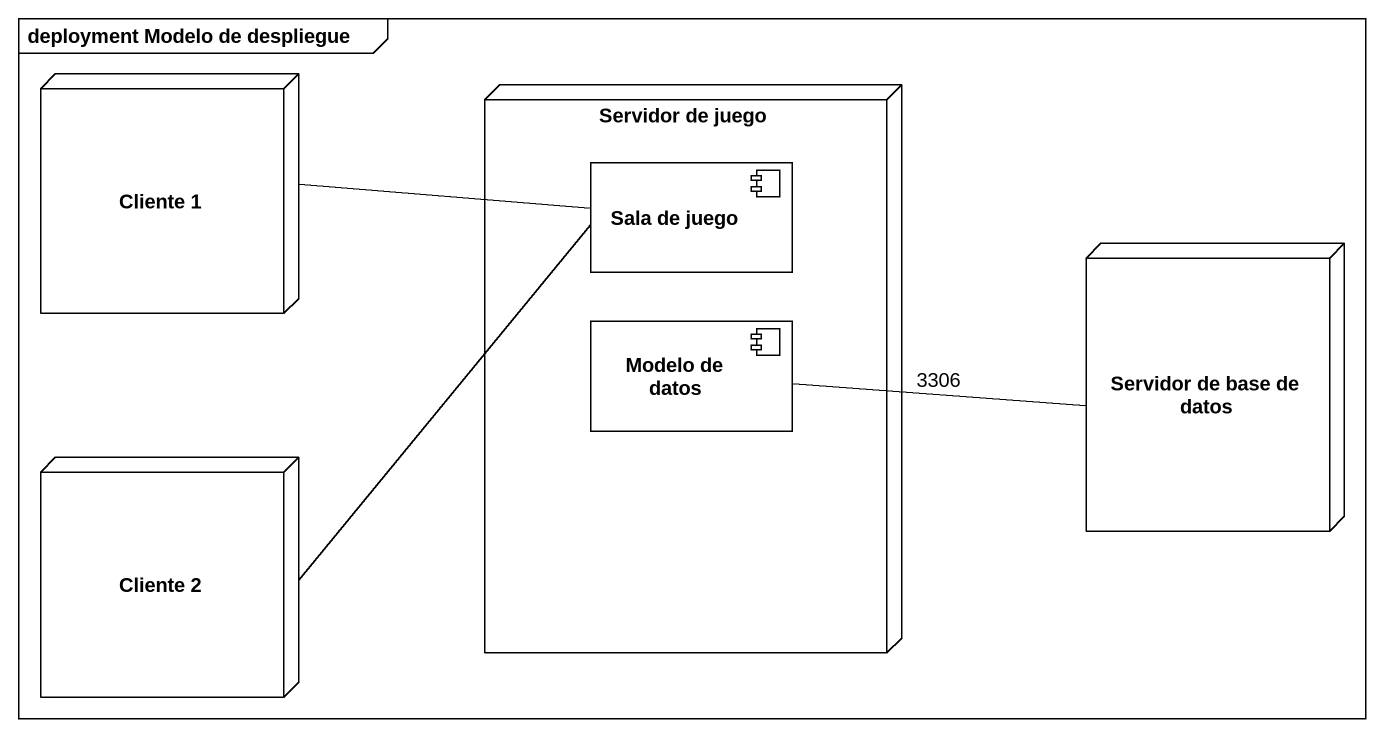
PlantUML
@startuml
mainframe deployment Modelo de despliegue
node "Cliente 1" as Cliente_1
node "Servidor de juego" as Servidor_de_juego {
  component "Sala de juego" as Sala_de_juego
  component "Modelo de datos" as Modelo_de_datos
}
node "Servidor de base de datos" as Servidor_de_base_de_datos
node "Cliente 2" as Cliente_2
Cliente_1 -right- Sala_de_juego
Modelo_de_datos -right- Servidor_de_base_de_datos : 3306
Cliente_2 -up- Sala_de_juego
@enduml
